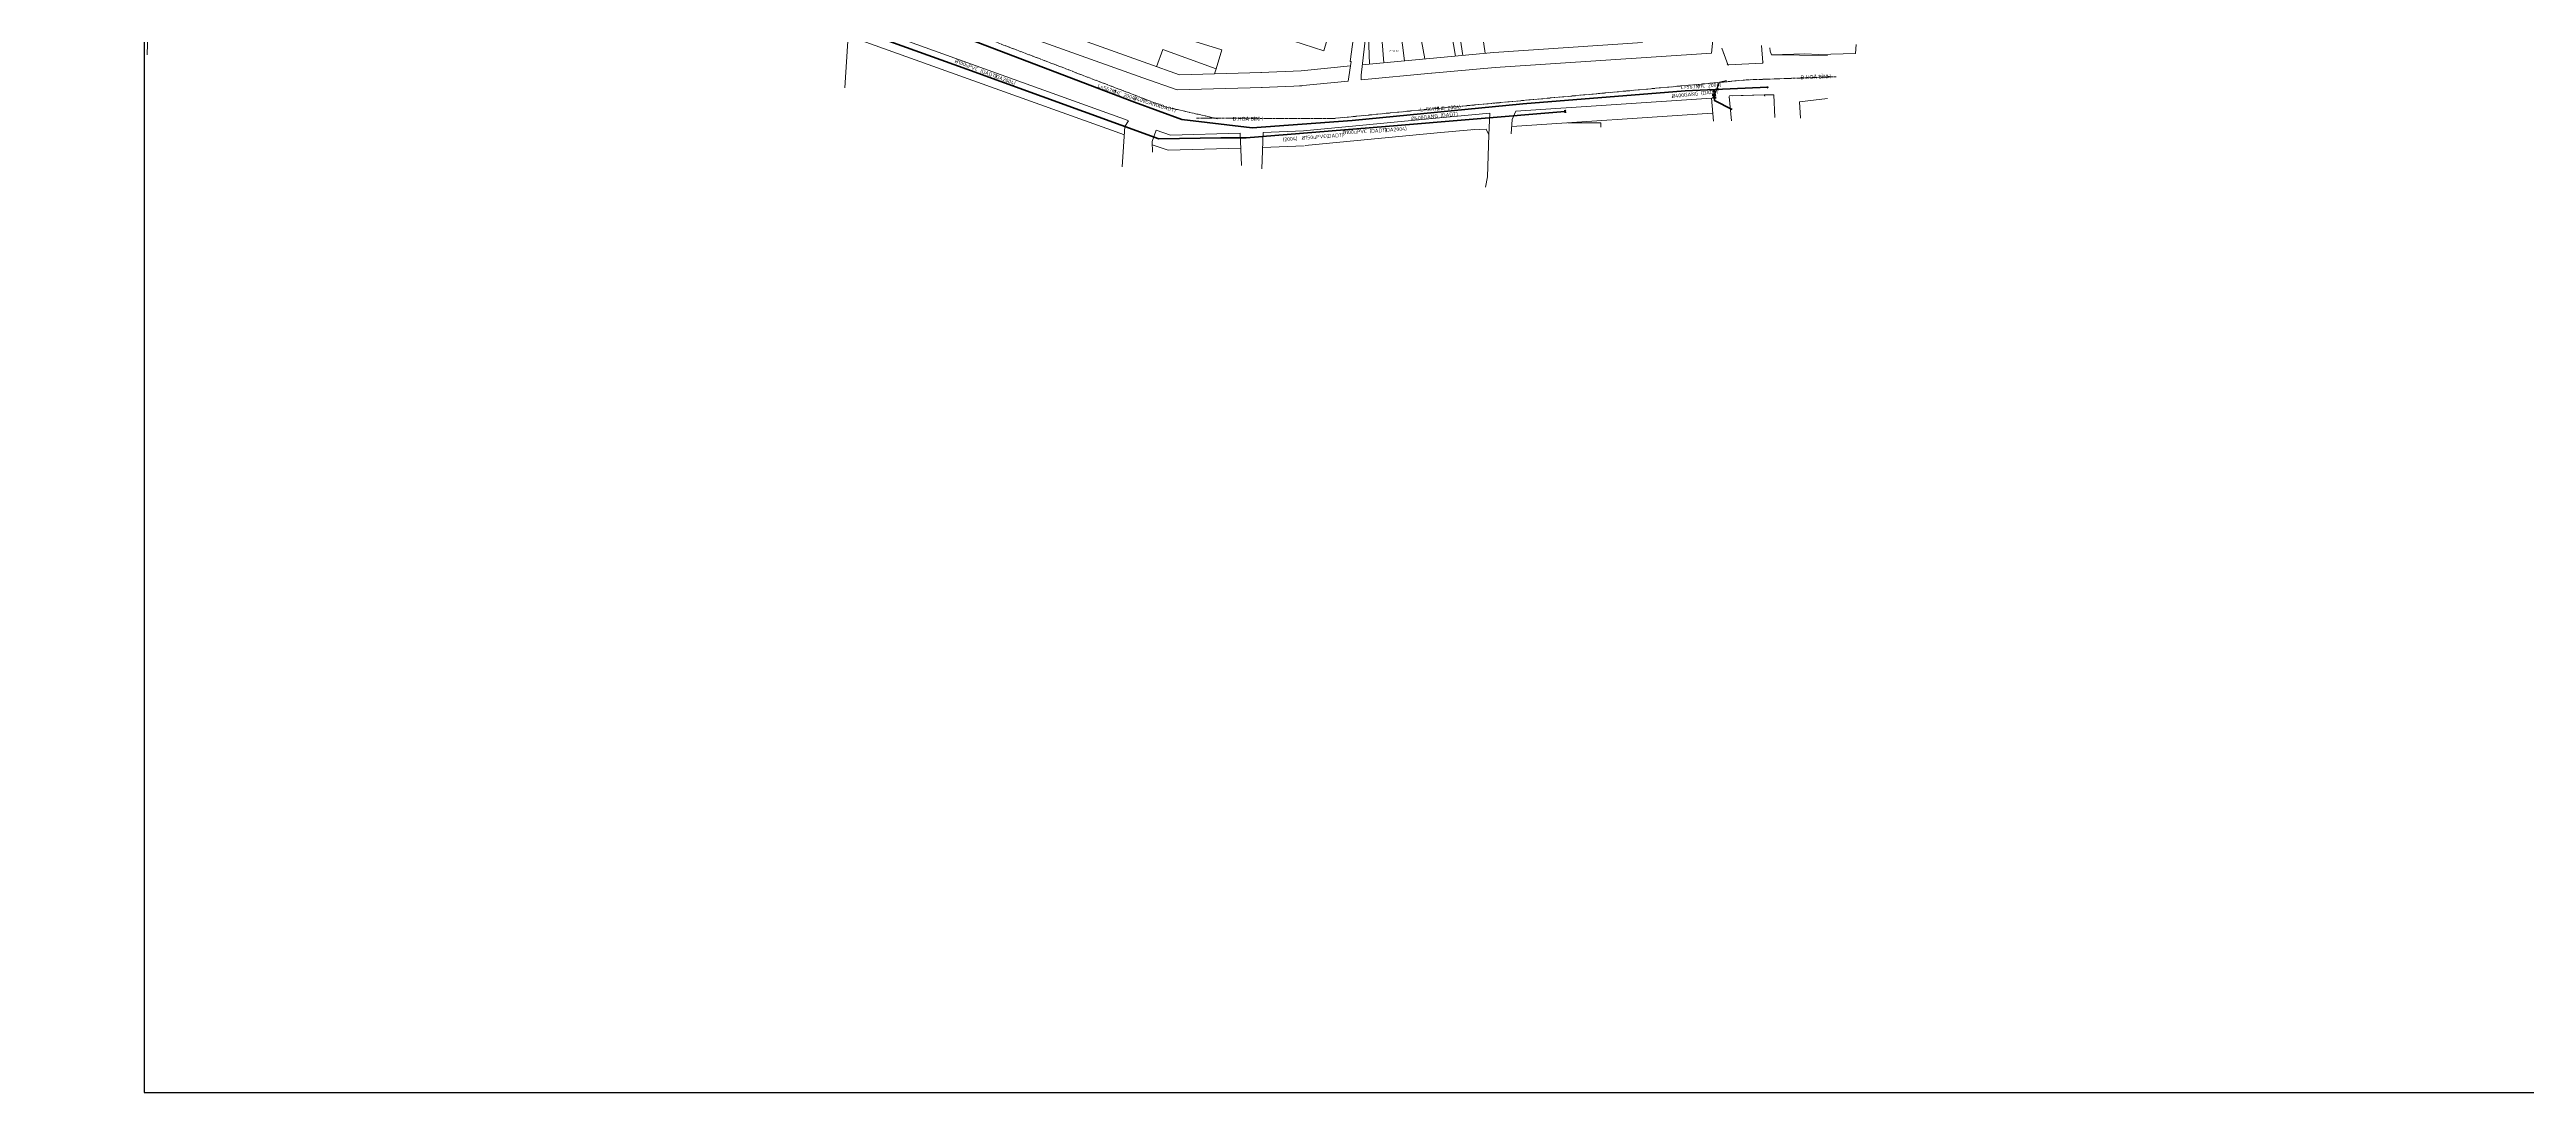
# Model space of a CAD drawing. Header units: inches. Extents: x 595615 to 1194060, y 1190840 to 2385448.
# Drawn here: x 596204 to 596864, y 1190840 to 1191118 of the extents above; entities that cross this region are included whole.
import ezdxf
from ezdxf.enums import TextEntityAlignment as Align

# ---------------------------------------------------------------- set-up
doc = ezdxf.new("R2010")
doc.units = ezdxf.units.IN
doc.header["$MEASUREMENT"] = 0
doc.linetypes.add('CENTER2', pattern=[1.125, 0.75, -0.125, 0.125, -0.125])
doc.layers.get('Defpoints').update_dxf_attribs({"color": 1})
for name, color, linetype, lineweight in [('Chitiet', 4, 'Continuous', 9), ('DN 100 uPVC', 4, 'Continuous', 50), ('NAM-CDAI', 220, 'Continuous', 25), ('Nen tim duong', 9, 'CENTER2', 0), ('Nen_HTHANH-TP', 9, 'Continuous', 0), ('Nen_SN_HTHANH_old', 9, 'Continuous', 0), ('Nen_TTHOA-TP', 9, 'Continuous', 0), ('ONG CAP 2 (DADT)', 140, 'Continuous', 70), ('ONG CAP 3 (DADT)', 221, 'Continuous', 50), ('TEXT PIPE', 3, 'Continuous', 25), ('Text_GiaoThong', 142, 'Continuous', 0), ('VAN', 7, 'Continuous', 20)]:
    doc.layers.add(name, color=color, linetype=linetype, lineweight=lineweight)
doc.layers.add('ki hieu van', color=170, linetype='Continuous')
doc.styles.add('Giao Thong', font='VAPTIMN_0.TTF', dxfattribs={"height": 1})
doc.styles.add('Sonha_QTB', font='isocp.shx', dxfattribs={"height": 0.6, "bigfont": 'bigfont.shx'})
doc.styles.add('text', font='isocp2.shx')
doc.styles.add('VNI-HC', font='VHELVCN_0.TTF')
doc.dimstyles.new('DUONG KICH THUOC', dxfattribs={"dimtxt": 1, "dimasz": 0.7, "dimexe": 0.5, "dimexo": 0.3, "dimgap": 0.2, "dimtad": 1, "dimzin": 0, "dimdsep": 46, "dimtxsty": 'VNI-HC', "dimblk": 'ARCHTICK', "dimcen": 0.09, "dimdle": 0.5, "dimclrd": 256, "dimclre": 256, "dimclrt": 256, "dimadec": 0, "dimazin": 0, "dimtfac": 1, "dimtofl": 0, "dimtmove": 0, "dimatfit": 3, "dimfxl": 1, "dimtolj": 1, "dimtzin": 0, "dimlwd": -1, "dimlwe": -1, "dimarcsym": 0})

# ---------------------------------------------------------------- blocks, each defined once
blk = doc.blocks.new('BIT')
at = {"layer": 'Chitiet', "ltscale": 100}
for p, q in [((0.35, 0), (-0.35, 0)), ((-0.3, -0.16), (-0.35, -0.21)), ((0.35, -0.16), (-0.35, -0.16)), ((-0.18, -0.16), (-0.34, -0.33)), ((-0.06, -0.16), (-0.22, -0.33)), ((0.07, -0.16), (-0.09, -0.33)), ((0.19, -0.16), (0.03, -0.33)), ((0.32, -0.16), (0.15, -0.33)), ((0.35, -0.25), (0.28, -0.33))]:
    blk.add_line(p, q, dxfattribs=at)
blk = doc.blocks.new('VAN')
at = {"layer": 'VAN'}
h = blk.add_hatch(color=256, dxfattribs=at)
h.paths.add_polyline_path([(0.21, -0.5), (0.49, 0), (0.21, 0.5)])
h.paths.add_polyline_path([(0.77, 0.5), (0.49, 0), (0.77, -0.5)])
at = {"layer": 'VAN', "ltscale": 100}
for p, q in [((0, 0.5), (0, -0.5)), ((0.77, -0.5), (0.21, 0.5)), ((0.21, -0.5), (0.77, 0.5)), ((0.21, 0.5), (0.21, -0.5)), ((0.77, 0.5), (0.77, -0.5)), ((0.98, 0.5), (0.98, -0.5))]:
    blk.add_line(p, q, dxfattribs=at)
blk = doc.blocks.new('TE+VAN')
at = {"layer": 'Chitiet', "ltscale": 100, "const_width": 0.1}
for points in [[(-0.35, 1.28, 0.571257), (0.35, 1.28)], [(1.1, 0.35, 0.571257), (1.1, -0.35)], [(0.35, -1.28, 0.571257), (-0.35, -1.28)]]:
    blk.add_lwpolyline(points, format="xyb", dxfattribs=at)
for points in [[(0, -1.08), (0, 1.08)], [(0.9, 0), (0, 0)]]:
    blk.add_lwpolyline(points, dxfattribs=at)
at = {"layer": 'VAN'}
blk.add_blockref('VAN', (1.3, 0), dxfattribs=at)
blk = doc.blocks.new('_ArchTick')
at = {"color": 0, "linetype": 'ByBlock', "const_width": 0.15}
blk.add_lwpolyline([(-0.5, -0.5), (0.5, 0.5)], dxfattribs=at)

msp = doc.modelspace()

# ---------------------------------------------------------------- linework, layer by layer
at = {"layer": 'Defpoints'}
msp.add_lwpolyline([(597361.233, 1190839.699), (597361.233, 1191640.651), (596228.852, 1191640.651), (596228.852, 1190839.699)], close=True, dxfattribs=at)
at = {"layer": 'DN 100 uPVC'}
msp.add_lwpolyline([(596647.222, 1191107.05), (596647.425, 1191104.122), (596652.119, 1191101.784)], dxfattribs=at)
at = {"layer": 'Nen tim duong'}
for p, q in [((596571.41, 1191101.841), (596656.095, 1191109.645)), ((596655.83, 1191109.632), (596679.839, 1191110.472)), ((596509.331, 1191099.469), (596545.771, 1191099.303)), ((596545.382, 1191099.304), (596571.41, 1191101.841))]:
    msp.add_line(p, q, dxfattribs=at)
for points in [[(596453.281, 1191120.725), (596501.038, 1191102.438)], [(596514.899, 1191099.3), (596501.038, 1191102.438)]]:
    msp.add_lwpolyline(points, dxfattribs=at)
at = {"layer": 'Nen_HTHANH-TP', "linetype": 'Continuous'}
for p, q in [((596550.336, 1191114.537), (596557.364, 1191166.173)), ((596551.381, 1191145.358), (596543.284, 1191117.362)), ((596413.582, 1191139.446), (596494.997, 1191110.199)), ((596414.836, 1191143.244), (596496.349, 1191113.964)), ((596564.804, 1191114.723), (596562.522, 1191132.407)), ((596416.791, 1191125.546), (596491.165, 1191098.825)), ((596554.966, 1191126.321), (596553.229, 1191110.94)), ((596555.449, 1191113.846), (596554.966, 1191126.321)), ((596559.27, 1191114.204), (596558.326, 1191126.574)), ((596576.797, 1191125.289), (596578.334, 1191115.991)), ((596580.32, 1191116.178), (596578.404, 1191129.1)), ((596584.344, 1191129.955), (596586.314, 1191116.739)), ((596646.6, 1191116.783), (596647.924, 1191129.666)), ((596416.515, 1191121.396), (596490.12, 1191094.95)), ((596500.373, 1191117.727), (596498.707, 1191113.136)), ((596500.373, 1191117.727), (596514.547, 1191112.598)), ((596500.57, 1191122.427), (596516.083, 1191117.62)), ((596543.284, 1191117.362), (596529.52, 1191121.82)), ((596568.618, 1191123.892), (596570.19, 1191115.228)), ((596588.594, 1191116.953), (596628.193, 1191119.573)), ((596651.027, 1191113.469), (596649.393, 1191118.087)), ((596649.393, 1191118.087), (596650.937, 1191113.768)), ((596660.276, 1191114.236), (596659.943, 1191118.806)), ((596660.276, 1191114.236), (596659.943, 1191118.806)), ((596662.143, 1191118.227), (596662.234, 1191117.318)), ((596662.234, 1191117.318), (596662.143, 1191118.227)), ((596685.024, 1191116.676), (596685.222, 1191119.116)), ((596496.349, 1191113.964), (596504.829, 1191110.988)), ((596504.829, 1191110.988), (596526.68, 1191111.632)), ((596514.547, 1191112.598), (596514.134, 1191111.262)), ((596516.083, 1191117.62), (596514.547, 1191112.598)), ((596526.469, 1191111.624), (596537.219, 1191112.083)), ((596537.219, 1191112.083), (596550.363, 1191113.357)), ((596549.775, 1191109.288), (596550.536, 1191114.527)), ((596550.336, 1191114.537), (596550.536, 1191114.527)), ((596553.238, 1191109.618), (596571.969, 1191111.42)), ((596553.537, 1191113.667), (596588.594, 1191116.953)), ((596572.028, 1191111.426), (596588.957, 1191112.97)), ((596588.957, 1191112.97), (596646.6, 1191116.783)), ((596650.836, 1191113.938), (596651.037, 1191113.649)), ((596650.907, 1191113.798), (596651.027, 1191113.469)), ((596650.947, 1191113.778), (596651.037, 1191113.649)), ((596651.037, 1191113.649), (596660.216, 1191114.126)), ((596651.037, 1191113.649), (596660.216, 1191114.126)), ((596651.037, 1191113.479), (596651.037, 1191113.649)), ((596660.216, 1191114.126), (596660.386, 1191114.436)), ((596660.216, 1191114.126), (596660.366, 1191114.396)), ((596662.234, 1191117.318), (596662.585, 1191116.328)), ((596662.595, 1191116.318), (596662.234, 1191117.318)), ((596662.585, 1191116.328), (596671.454, 1191116.625)), ((596677.495, 1191116.17), (596662.595, 1191116.318)), ((596671.454, 1191116.625), (596675.124, 1191116.428)), ((596675.124, 1191116.428), (596685.024, 1191116.676)), ((596494.997, 1191110.199), (596504.215, 1191106.968)), ((596504.215, 1191106.968), (596526.798, 1191107.633)), ((596526.64, 1191107.628), (596537.389, 1191108.086)), ((596536.758, 1191108.043), (596549.775, 1191109.288)), ((596553.229, 1191110.94), (596553.238, 1191109.618)), ((596594.447, 1191101.313), (596646.629, 1191104.76)), ((596646.629, 1191104.76), (596647.189, 1191098.598)), ((596651.254, 1191104.999), (596651.423, 1191105.359)), ((596651.274, 1191105.049), (596651.423, 1191105.359)), ((596651.348, 1191105.204), (596651.954, 1191098.726)), ((596651.423, 1191105.359), (596660.653, 1191105.676)), ((596651.423, 1191105.359), (596660.653, 1191105.676)), ((596651.423, 1191105.359), (596651.423, 1191105.359)), ((596652.283, 1191105.4), (596660.653, 1191105.676)), ((596660.653, 1191105.676), (596663.273, 1191105.688)), ((596660.653, 1191105.676), (596663.273, 1191105.688)), ((596660.653, 1191105.676), (596660.863, 1191105.336)), ((596660.653, 1191105.676), (596660.833, 1191105.376)), ((596663.273, 1191105.688), (596663.468, 1191099.639)), ((596663.273, 1191105.688), (596663.468, 1191099.639)), ((596663.273, 1191105.688), (596663.273, 1191105.688)), ((596663.273, 1191105.688), (596663.273, 1191105.688)), ((596663.273, 1191105.688), (596663.273, 1191105.688)), ((596663.273, 1191105.688), (596663.273, 1191105.688)), ((596663.273, 1191105.688), (596663.273, 1191105.688)), ((596670.115, 1191103.794), (596677.504, 1191104.66)), ((596555.509, 1191097.781), (596573.118, 1191099.476)), ((596555.509, 1191097.781), (596573.118, 1191099.476)), ((596573.118, 1191099.476), (596587.52, 1191100.789)), ((596587.305, 1191094.96), (596587.52, 1191100.789)), ((596593.355, 1191097.18), (596646.769, 1191100.761)), ((596663.468, 1191099.639), (596663.468, 1191099.639)), ((596670.338, 1191099.414), (596670.115, 1191103.794)), ((596497.526, 1191092.367), (596501.772, 1191090.883)), ((596498.584, 1191096.233), (596502.371, 1191094.909)), ((596501.772, 1191090.883), (596521.148, 1191091.459)), ((596502.371, 1191094.909), (596520.968, 1191095.456)), ((596526.708, 1191085.888), (596527.151, 1191095.639)), ((596526.973, 1191091.658), (596538.071, 1191092.101)), ((596527.151, 1191095.639), (596537.901, 1191096.097)), ((596527.151, 1191095.639), (596537.901, 1191096.097)), ((596537.901, 1191096.097), (596555.509, 1191097.781)), ((596537.901, 1191096.097), (596555.509, 1191097.781)), ((596538.282, 1191092.115), (596555.89, 1191093.8)), ((596555.893, 1191093.8), (596573.501, 1191095.494)), ((596573.481, 1191095.492), (596583.411, 1191096.398))]:
    msp.add_line(p, q, dxfattribs=at)
at = {"layer": 'Nen_TTHOA-TP'}
for p, q in [((596416.791, 1191125.546), (596415.592, 1191107.549)), ((596491.215, 1191098.69), (596490.275, 1191097.2)), ((596593.515, 1191099.12), (596593.195, 1191095.24)), ((596594.447, 1191101.313), (596593.515, 1191099.12)), ((596490.275, 1191097.2), (596489.535, 1191086.49)), ((596498.584, 1191096.233), (596497.475, 1191093.22)), ((596497.475, 1191093.22), (596497.645, 1191090.35)), ((596521.355, 1191086.85), (596520.968, 1191095.456))]:
    msp.add_line(p, q, dxfattribs=at)
at = {"layer": 'Nen_TTHOA-TP', "flags": 128}
msp.add_lwpolyline([(596229.581, 1191116.341), (596229.581, 1191116.341), (596229.581, 1191116.341), (596229.581, 1191116.341), (596230.228, 1191137.458), (596230.361, 1191141.889), (596230.575, 1191146.217), (596230.781, 1191151.2), (596230.805, 1191154.302), (596231.127, 1191157.77), (596230.996, 1191161.351), (596230.46, 1191165.017), (596229.648, 1191168.805), (596227.952, 1191172.384), (596226.073, 1191175.848), (596225.989, 1191176.004), (596222.988, 1191179.51), (596219.175, 1191182.218), (596216.543, 1191183.937), (596203.597, 1191193.172)], dxfattribs=at)
at = {"layer": 'Nen_TTHOA-TP'}
for points in [[(596608.295, 1191098.181), (596617.125, 1191098.21), (596617.145, 1191097.04)], [(596582.778, 1191096.34), (596586.595, 1191096.48), (596587.305, 1191094.96), (596586.895, 1191083.81), (596586.395, 1191081.07)], [(596582.805, 1191096.342), (596586.595, 1191096.48), (596587.305, 1191094.96), (596586.895, 1191083.81), (596586.395, 1191081.07)]]:
    msp.add_lwpolyline(points, dxfattribs=at)
at = {"layer": 'ONG CAP 2 (DADT)'}
msp.add_lwpolyline([(596211.36, 1191196.478), (596274.905, 1191177.031), (596329.867, 1191159.353), (596379.636, 1191143.849), (596447.35, 1191121.062), (596492.823, 1191103.667), (596505.458, 1191099.066), (596524.145, 1191096.893), (596550.82, 1191098.777), (596596.3, 1191103.222), (596639.619, 1191106.723), (596661.578, 1191107.665)], dxfattribs=at)
msp.add_spline([(596661.528, 1191107.504), (596661.632, 1191107.614), (596661.505, 1191107.72), (596661.589, 1191107.841)], degree=3, dxfattribs=at)
at = {"layer": 'ONG CAP 3 (DADT)'}
for points in [[(596515.782, 1191094.22), (596499.267, 1191093.927), (596448.11, 1191112.488), (596383.5, 1191135.774), (596340.743, 1191149.791), (596302.57, 1191161.539), (596282.119, 1191168.015), (596243.192, 1191175.48)], [(596607.479, 1191101.225), (596559.751, 1191097.209), (596522.601, 1191094.22), (596515.782, 1191094.22), (596515.782, 1191094.22)]]:
    msp.add_lwpolyline(points, dxfattribs=at)

# ---------------------------------------------------------------- block references
at = {"layer": 'Chitiet'}
for name, p, rotation in [('TE+VAN', (596647.222, 1191107.05), 273.3893655258688), ('BIT', (596607.479, 1191101.225), 96.47763396865288)]:
    msp.add_blockref(name, p, dxfattribs=dict(at, rotation=rotation))

# ---------------------------------------------------------------- texts
at = {"layer": 'NAM-CDAI', "style": 'text'}
for s, rotation, p in [('(DA2004)', 339.330325, (596455.349, 1191110.271)), ('L=567M', 339.95792, (596482.901, 1191107.687)), ('(HC 2004)', 341.403441, (596487.044, 1191106.143)), ('L=567M', 3.298984, (596638.424, 1191107.176)), ('(HC 2004)', 4.744505, (596642.839, 1191107.4)), ('L=567M', 3.298984, (596569.002, 1191101.227)), ('(HC 2004)', 4.744505, (596573.417, 1191101.451)), ('(2004)', 4.529479, (596532.364, 1191093.233)), ('(DA2004)', 3.530934, (596559.518, 1191095.77))]:
    msp.add_text(s, height=1, rotation=rotation, dxfattribs=at).set_placement(p)
at = {"layer": 'Nen_SN_HTHANH_old', "style": 'Sonha_QTB'}
msp.add_text('213/32', height=0.6, rotation=0.04623, dxfattribs=at).set_placement((596561.947, 1191117.34), align=Align.MIDDLE)
at = {"layer": 'TEXT PIPE', "style": 'text'}
for s, rotation, p in [('%%c100uPVC (DADT)', 339.043537, (596444.803, 1191114.274)), ('%%c400GANG(DADT)', 343.1686, (596492.404, 1191104.37)), ('%%c400GANG (DADT)', 6.012271, (596636.034, 1191104.769)), ('%%c400GANG (DADT)', 6.012271, (596566.613, 1191098.82)), ('%%c150uPVC(DADT)', 4.194361, (596537.387, 1191093.652)), ('%%c100uPVC (DADT)', 3.244146, (596548.258, 1191095.098))]:
    msp.add_text(s, height=1, rotation=rotation, dxfattribs=at).set_placement(p)
at = {"layer": 'Text_GiaoThong', "linetype": 'Continuous', "style": 'Giao Thong'}
for rotation, p in [(2.117851, (596674.388, 1191110.569)), (0.13347, (596522.995, 1191099.406))]:
    msp.add_text('Ñ.HOAØ BÌNH', height=1, rotation=rotation, dxfattribs=at).set_placement(p, align=Align.MIDDLE)

# ---------------------------------------------------------------- leaders
at = {"layer": 'ki hieu van'}
msp.add_leader([(596647.346, 1191105.269), (596648.787, 1191109.049), (596650.585, 1191109.451)], dimstyle='DUONG KICH THUOC', override={"dimgap": 0.2, "dimtad": 0}, dxfattribs=at)

doc.saveas('drawing.dxf')
